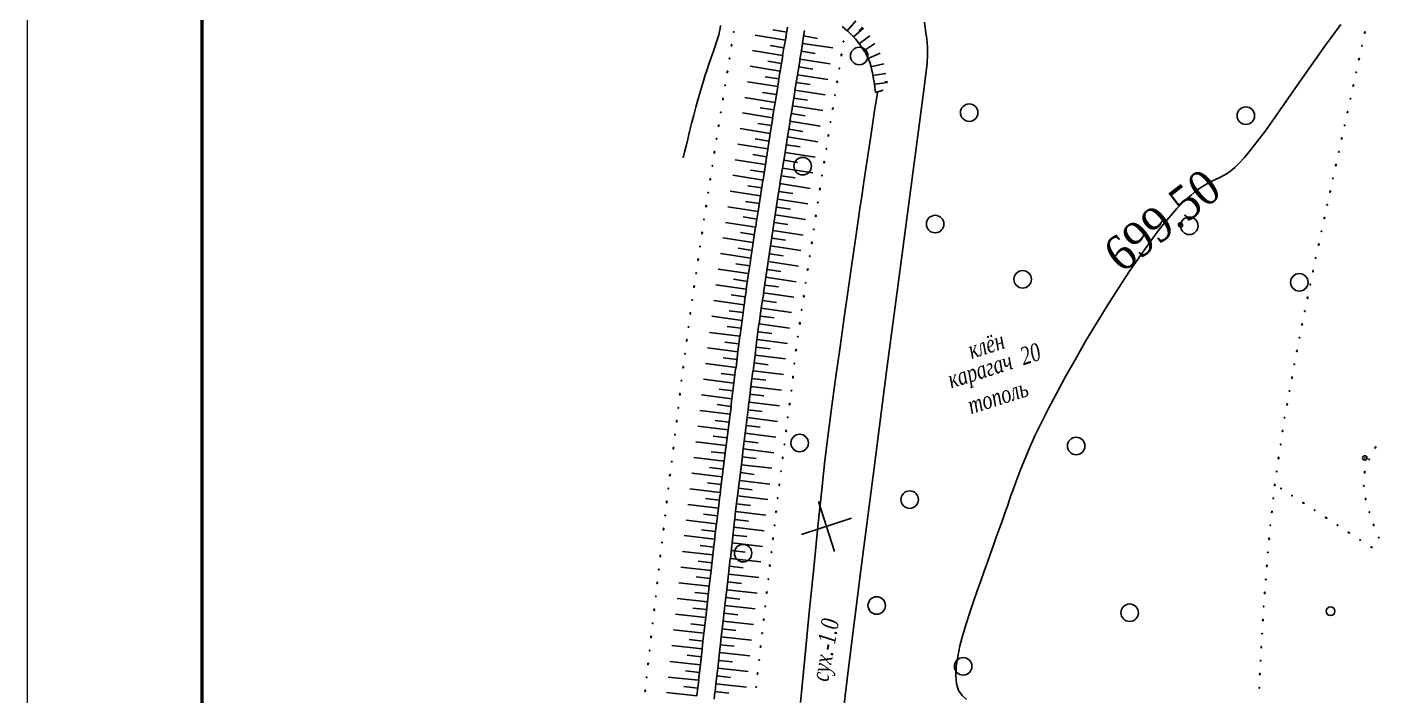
# Model space of a CAD drawing. Header units: millimetres. Extents: x 1353783 to 6492029790, y -7276956 to -512500.
# Drawn here: x 9936562 to 9952050, y -2830633 to -2822994 of the extents above; entities that cross this region are included whole.
import ezdxf

# ---------------------------------------------------------------- set-up
doc = ezdxf.new("R2010")
doc.units = ezdxf.units.MM
doc.linetypes.add('CONTI', pattern=[0])
doc.layers.get('0').update_dxf_attribs({"lineweight": 5})
doc.layers.get('Defpoints').update_dxf_attribs({"color": 255})
for name, color, linetype in [('GORIZUNKNOWN', 32, 'CONTI'), ('NAD_MГИДРОГР', 94, 'CONTI'), ('NAD_MРАСТЕНИ', 94, 'CONTI'), ('PI_DTUNKNOWN', 250, 'CONTI'), ('SETKR', 7, 'CONTI'), ('SIT_LГИДРОГР', 84, 'CONTI'), ('SIT_LГОРИЗОН', 14, 'CONTI'), ('SIT_LРЕЛЬЕФ', 7, 'CONTI'), ('USLZNРАСТЕНИ', 94, 'CONTI'), ('ZAPSKРАСТЕНИ', 94, 'CONTI'), ('РЕЛЬЕФ', 7, 'CONTI')]:
    doc.layers.add(name, color=color, linetype=linetype)
doc.layers.add('штамп', color=7, linetype='Continuous', lineweight=50)
doc.styles.add('SHRFT', font='', dxfattribs={"width": 0.75})
doc.styles.add('tandem1', font='', dxfattribs={"width": 0.9})
doc.styles.get('SHRFT').set_extended_font_data('Times New Roman Cyr', italic=True)
doc.styles.get('tandem1').set_extended_font_data('Times New Roman')

# ---------------------------------------------------------------- blocks, each defined once
blk = doc.blocks.new('BL_333')
at = {"color": 0}
for p, q in [((0, -3), (0, 3)), ((-3, 0), (3, 0))]:
    blk.add_line(p, q, dxfattribs=at)
blk = doc.blocks.new('BL_2004')
at = {"color": 0}
blk.add_circle((0, 0), 1, dxfattribs=at)
blk = doc.blocks.new('BL_2021')
at = {"color": 0}
blk.add_circle((0, 0), 0.5, dxfattribs=at)
blk = doc.blocks.new('оо')
at = {"layer": 'GORIZUNKNOWN', "color": 9, "true_color": 0xc7c8ca}
for points in [[(222673.003, -3431670.592), (222672.823, -3431670.302), (222672.723, -3431669.962), (222672.733, -3431669.562), (222672.833, -3431669.112), (222673.013, -3431668.632), (222673.263, -3431668.112), (222673.573, -3431667.572), (222673.923, -3431667.022), (222674.303, -3431666.472), (222674.703, -3431665.922), (222675.093, -3431665.382), (222675.483, -3431664.872), (222675.853, -3431664.392), (222676.203, -3431663.932), (222676.533, -3431663.502), (222676.853, -3431663.082), (222677.153, -3431662.682), (222677.453, -3431662.292), (222677.753, -3431661.902), (222678.043, -3431661.522), (222678.343, -3431661.132), (222678.633, -3431660.742), (222678.943, -3431660.332), (222679.273, -3431659.912), (222679.613, -3431659.472), (222679.983, -3431659.002), (222680.393, -3431658.512), (222680.853, -3431657.992), (222681.353, -3431657.432), (222681.913, -3431656.842), (222682.533, -3431656.202), (222683.233, -3431655.522), (222684.003, -3431654.792), (222684.833, -3431654.022), (222685.703, -3431653.232), (222686.613, -3431652.442), (222687.533, -3431651.652), (222688.453, -3431650.892), (222689.353, -3431650.162), (222690.213, -3431649.492), (222691.033, -3431648.882), (222691.773, -3431648.352), (222692.443, -3431647.922), (222693.043, -3431647.572), (222693.563, -3431647.292), (222694.023, -3431647.092), (222694.433, -3431646.932), (222694.793, -3431646.822), (222695.113, -3431646.752), (222695.403, -3431646.702), (222695.663, -3431646.672), (222695.903, -3431646.642), (222696.133, -3431646.602), (222696.363, -3431646.552), (222696.613, -3431646.472), (222696.883, -3431646.362), (222697.203, -3431646.202), (222697.583, -3431645.982), (222698.023, -3431645.702), (222698.563, -3431645.342), (222699.193, -3431644.892), (222699.933, -3431644.342), (222700.793, -3431643.692), (222701.763, -3431642.952), (222702.823, -3431642.152), (222703.963, -3431641.302), (222705.153, -3431640.432)], [(222667.043, -3431636.192), (222667.203, -3431635.912), (222667.403, -3431635.602), (222667.613, -3431635.252), (222667.843, -3431634.872), (222668.093, -3431634.472), (222668.353, -3431634.062), (222668.613, -3431633.652), (222668.883, -3431633.242), (222669.143, -3431632.852), (222669.403, -3431632.472), (222669.643, -3431632.122), (222669.883, -3431631.802), (222670.103, -3431631.502), (222670.303, -3431631.222), (222670.503, -3431630.972), (222670.683, -3431630.732), (222670.843, -3431630.512), (222670.983, -3431630.312), (222671.113, -3431630.132), (222671.213, -3431629.952), (222671.303, -3431629.802), (222671.373, -3431629.652)]]:
    blk.add_lwpolyline(points, dxfattribs=at)
at = {"layer": 'PI_DTUNKNOWN', "color": 9, "true_color": 0xc7c8ca}
blk.add_circle((222698.893, -3431664.422), 0.125, dxfattribs=at)
blk.add_point((222698.893, -3431664.422), dxfattribs=at)
at = {"layer": 'SIT_LГИДРОГР', "color": 9, "true_color": 0xc7c8ca}
for p, q in [((222682.533, -3431633.032), (222682.453, -3431633.502)), ((222682.453, -3431633.502), (222682.373, -3431633.972)), ((222682.263, -3431634.432), (222682.133, -3431634.882)), ((222682.373, -3431633.972), (222682.263, -3431634.432)), ((222681.963, -3431635.312), (222681.443, -3431636.442)), ((222682.133, -3431634.882), (222681.963, -3431635.312)), ((222678.523, -3431636.472), (222678.683, -3431636.162)), ((222678.683, -3431636.162), (222678.743, -3431636.042)), ((222677.973, -3431637.582), (222678.283, -3431636.962)), ((222678.283, -3431636.962), (222678.523, -3431636.472)), ((222681.443, -3431636.442), (222680.313, -3431638.812)), ((222677.623, -3431638.292), (222677.973, -3431637.582)), ((222677.233, -3431639.062), (222677.623, -3431638.292)), ((222676.843, -3431639.862), (222677.233, -3431639.062)), ((222680.313, -3431638.812), (222678.703, -3431642.212)), ((222676.453, -3431640.652), (222676.843, -3431639.862)), ((222676.093, -3431641.392), (222676.453, -3431640.652)), ((222675.763, -3431642.042), (222676.093, -3431641.392)), ((222675.413, -3431642.782), (222675.763, -3431642.042)), ((222678.703, -3431642.212), (222676.713, -3431646.422)), ((222674.933, -3431643.752), (222675.413, -3431642.782)), ((222674.353, -3431644.922), (222674.933, -3431643.752)), ((222673.703, -3431646.252), (222674.353, -3431644.922)), ((222673.003, -3431647.692), (222673.703, -3431646.252)), ((222676.713, -3431646.422), (222674.443, -3431651.222)), ((222672.273, -3431649.202), (222673.003, -3431647.692)), ((222671.523, -3431650.742), (222672.273, -3431649.202)), ((222670.793, -3431652.272), (222671.523, -3431650.742)), ((222674.443, -3431651.222), (222672.013, -3431656.392)), ((222670.103, -3431653.742), (222670.793, -3431652.272)), ((222669.463, -3431655.132), (222670.103, -3431653.742)), ((222668.773, -3431656.672), (222669.463, -3431655.132)), ((222672.013, -3431656.392), (222669.513, -3431661.712)), ((222667.923, -3431658.592), (222668.773, -3431656.672)), ((222666.973, -3431660.782), (222667.923, -3431658.592)), ((222665.953, -3431663.122), (222666.973, -3431660.782)), ((222669.513, -3431661.712), (222667.063, -3431666.962)), ((222664.913, -3431665.512), (222665.953, -3431663.122)), ((222663.903, -3431667.852), (222664.913, -3431665.512)), ((222667.063, -3431666.962), (222664.773, -3431671.932))]:
    blk.add_line(p, q, dxfattribs=at)
at = {"layer": 'SIT_LГОРИЗОН', "color": 9, "true_color": 0xc7c8ca}
for p, q in [((222678.093, -3431632.002), (222677.973, -3431631.832)), ((222678.203, -3431632.182), (222678.093, -3431632.002)), ((222678.183, -3431632.152), (222678.823, -3431631.762)), ((222678.303, -3431632.372), (222678.203, -3431632.182)), ((222678.413, -3431632.572), (222678.303, -3431632.372)), ((222678.423, -3431632.592), (222679.113, -3431632.302)), ((222678.823, -3431632.372), (222679.083, -3431632.232)), ((222678.493, -3431632.762), (222678.413, -3431632.572)), ((222678.573, -3431632.972), (222678.493, -3431632.762)), ((222678.613, -3431633.062), (222678.583, -3431632.972)), ((222678.643, -3431633.172), (222678.603, -3431633.052)), ((222678.613, -3431633.062), (222679.323, -3431632.812)), ((222678.703, -3431633.382), (222678.643, -3431633.172)), ((222678.763, -3431633.582), (222678.703, -3431633.382)), ((222678.743, -3431633.532), (222679.463, -3431633.322)), ((222678.813, -3431633.782), (222678.773, -3431633.582)), ((222678.833, -3431633.982), (222678.803, -3431633.782)), ((222678.833, -3431634.022), (222679.583, -3431633.952)), ((222678.853, -3431634.202), (222678.833, -3431633.982)), ((222678.833, -3431634.712), (222678.853, -3431634.522)), ((222678.843, -3431634.532), (222678.853, -3431634.452)), ((222678.843, -3431634.532), (222679.593, -3431634.592)), ((222678.853, -3431634.452), (222678.853, -3431634.202)), ((222678.743, -3431635.492), (222678.773, -3431635.242)), ((222678.773, -3431635.242), (222678.813, -3431634.982)), ((222678.803, -3431635.022), (222679.543, -3431635.142)), ((222678.813, -3431634.982), (222678.833, -3431634.712)), ((222678.653, -3431635.972), (222678.673, -3431635.862)), ((222678.653, -3431636.012), (222678.653, -3431635.972)), ((222678.653, -3431636.012), (222679.093, -3431636.012)), ((222678.673, -3431635.862), (222678.703, -3431635.702)), ((222678.703, -3431635.702), (222678.743, -3431635.492)), ((222678.733, -3431635.522), (222679.473, -3431635.662)), ((222679.343, -3431635.582), (222679.483, -3431635.602))]:
    blk.add_line(p, q, dxfattribs=at)
at = {"layer": 'SIT_LРЕЛЬЕФ', "color": 9, "true_color": 0xc7c8ca}
for p, q in [((222673.103, -3431630.772), (222674.653, -3431631.582)), ((222674.153, -3431630.802), (222674.863, -3431631.172)), ((222672.673, -3431631.572), (222674.233, -3431632.362)), ((222673.733, -3431631.602), (222674.443, -3431631.972)), ((222674.393, -3431632.062), (222674.653, -3431631.572)), ((222674.653, -3431631.582), (222674.843, -3431631.222)), ((222674.833, -3431631.222), (222674.993, -3431630.912)), ((222675.703, -3431631.682), (222675.863, -3431631.392)), ((222672.273, -3431632.382), (222673.833, -3431633.172)), ((222673.833, -3431633.172), (222674.243, -3431632.372)), ((222674.233, -3431632.362), (222674.393, -3431632.062)), ((222675.293, -3431632.522), (222675.523, -3431632.062)), ((222675.523, -3431632.052), (222675.713, -3431631.682)), ((222677.093, -3431632.832), (222675.523, -3431632.052)), ((222676.423, -3431632.042), (222675.723, -3431631.662)), ((222673.323, -3431632.412), (222674.033, -3431632.772)), ((222674.713, -3431633.672), (222675.123, -3431632.872)), ((222675.113, -3431632.862), (222675.293, -3431632.522)), ((222676.673, -3431633.652), (222675.113, -3431632.862)), ((222676.043, -3431632.822), (222675.323, -3431632.462)), ((222671.863, -3431633.182), (222673.423, -3431633.972)), ((222672.913, -3431633.212), (222673.623, -3431633.572)), ((222673.423, -3431633.972), (222673.743, -3431633.342)), ((222673.743, -3431633.342), (222673.833, -3431633.172)), ((222674.303, -3431634.462), (222674.643, -3431633.802)), ((222674.643, -3431633.802), (222674.713, -3431633.672)), ((222676.273, -3431634.462), (222674.713, -3431633.672)), ((222675.633, -3431633.632), (222674.913, -3431633.272)), ((222671.453, -3431633.992), (222673.013, -3431634.782)), ((222672.503, -3431634.022), (222673.213, -3431634.382)), ((222673.013, -3431634.782), (222673.423, -3431633.982)), ((222673.893, -3431635.272), (222674.303, -3431634.472)), ((222675.863, -3431635.252), (222674.303, -3431634.462)), ((222675.223, -3431634.422), (222674.503, -3431634.062)), ((222671.043, -3431634.782), (222672.603, -3431635.572)), ((222672.093, -3431634.812), (222672.803, -3431635.172)), ((222672.603, -3431635.572), (222672.913, -3431634.972)), ((222672.913, -3431634.972), (222673.013, -3431634.782)), ((222673.483, -3431636.072), (222673.813, -3431635.432)), ((222673.813, -3431635.432), (222673.893, -3431635.272)), ((222675.453, -3431636.062), (222673.893, -3431635.272)), ((222674.813, -3431635.232), (222674.093, -3431634.872)), ((222670.643, -3431635.592), (222672.203, -3431636.382)), ((222671.693, -3431635.622), (222672.403, -3431635.982)), ((222672.203, -3431636.382), (222672.613, -3431635.582)), ((222673.083, -3431636.882), (222673.493, -3431636.082)), ((222675.043, -3431636.862), (222673.483, -3431636.072)), ((222674.403, -3431636.032), (222673.683, -3431635.672)), ((222670.243, -3431636.392), (222671.803, -3431637.182)), ((222671.283, -3431636.422), (222671.993, -3431636.782)), ((222671.803, -3431637.182), (222671.963, -3431636.862)), ((222671.953, -3431636.862), (222672.203, -3431636.382)), ((222672.853, -3431637.322), (222673.083, -3431636.882)), ((222674.643, -3431637.672), (222673.083, -3431636.882)), ((222674.003, -3431636.842), (222673.283, -3431636.482)), ((222669.833, -3431637.202), (222671.393, -3431637.992)), ((222670.883, -3431637.232), (222671.593, -3431637.592)), ((222671.393, -3431637.992), (222671.793, -3431637.192)), ((222672.263, -3431638.482), (222672.673, -3431637.682)), ((222672.673, -3431637.682), (222672.853, -3431637.322)), ((222674.233, -3431638.472), (222672.673, -3431637.682)), ((222673.593, -3431637.642), (222672.873, -3431637.282)), ((222669.433, -3431638.002), (222670.993, -3431638.792)), ((222670.483, -3431638.032), (222671.193, -3431638.392)), ((222670.993, -3431638.792), (222671.393, -3431637.992)), ((222671.853, -3431639.282), (222672.263, -3431638.482)), ((222673.823, -3431639.272), (222672.263, -3431638.482)), ((222673.183, -3431638.442), (222672.463, -3431638.082)), ((222669.013, -3431638.822), (222670.583, -3431639.602)), ((222670.063, -3431638.842), (222670.783, -3431639.202)), ((222670.583, -3431639.602), (222670.923, -3431638.912)), ((222670.923, -3431638.912), (222670.983, -3431638.802)), ((222671.453, -3431640.092), (222671.823, -3431639.352)), ((222671.833, -3431639.352), (222671.863, -3431639.292)), ((222673.413, -3431640.072), (222671.853, -3431639.282)), ((222672.773, -3431639.242), (222672.053, -3431638.882)), ((222668.613, -3431639.632), (222670.183, -3431640.412)), ((222669.663, -3431639.652), (222670.383, -3431640.012)), ((222670.183, -3431640.412), (222670.583, -3431639.602)), ((222671.053, -3431640.902), (222671.453, -3431640.092)), ((222673.023, -3431640.872), (222671.453, -3431640.092)), ((222672.373, -3431640.042), (222671.653, -3431639.692)), ((222668.203, -3431640.442), (222669.773, -3431641.222)), ((222669.263, -3431640.452), (222669.983, -3431640.812)), ((222669.873, -3431641.022), (222670.183, -3431640.402)), ((222670.773, -3431641.462), (222671.053, -3431640.892)), ((222672.623, -3431641.682), (222671.053, -3431640.902)), ((222671.973, -3431640.852), (222671.253, -3431640.502)), ((222667.803, -3431641.242), (222669.373, -3431642.022)), ((222668.853, -3431641.262), (222669.573, -3431641.622)), ((222669.373, -3431642.022), (222669.773, -3431641.212)), ((222669.773, -3431641.222), (222669.873, -3431641.022)), ((222670.653, -3431641.712), (222670.773, -3431641.462)), ((222671.573, -3431641.652), (222670.853, -3431641.302)), ((222667.403, -3431642.052), (222668.973, -3431642.832)), ((222668.453, -3431642.072), (222669.173, -3431642.432)), ((222668.973, -3431642.832), (222669.373, -3431642.022)), ((222670.253, -3431642.512), (222670.653, -3431641.702)), ((222671.173, -3431642.462), (222670.453, -3431642.112)), ((222672.223, -3431642.492), (222670.653, -3431641.712)), ((222667.003, -3431642.862), (222668.573, -3431643.632)), ((222668.053, -3431642.872), (222668.773, -3431643.232)), ((222668.573, -3431643.632), (222668.833, -3431643.112)), ((222668.833, -3431643.112), (222668.973, -3431642.822)), ((222669.853, -3431643.322), (222670.253, -3431642.512)), ((222670.773, -3431643.272), (222670.053, -3431642.922)), ((222671.823, -3431643.292), (222670.253, -3431642.512)), ((222666.603, -3431643.662), (222668.173, -3431644.432)), ((222667.653, -3431643.672), (222668.373, -3431644.032)), ((222668.173, -3431644.432), (222668.573, -3431643.622)), ((222669.453, -3431644.132), (222669.743, -3431643.552)), ((222670.373, -3431644.082), (222669.653, -3431643.732)), ((222669.733, -3431643.552), (222669.853, -3431643.312)), ((222671.423, -3431644.102), (222669.853, -3431643.322)), ((222666.213, -3431644.492), (222667.793, -3431645.252)), ((222667.263, -3431644.482), (222667.983, -3431644.842)), ((222667.873, -3431645.072), (222668.183, -3431644.432)), ((222669.053, -3431644.932), (222669.453, -3431644.122)), ((222669.973, -3431644.882), (222669.253, -3431644.532)), ((222671.023, -3431644.902), (222669.453, -3431644.132)), ((222665.823, -3431645.302), (222667.403, -3431646.062)), ((222666.873, -3431645.312), (222667.593, -3431645.652)), ((222667.403, -3431646.062), (222667.793, -3431645.252)), ((222667.793, -3431645.252), (222667.883, -3431645.072)), ((222668.663, -3431645.732), (222668.773, -3431645.512)), ((222668.773, -3431645.512), (222669.063, -3431644.932)), ((222669.583, -3431645.692), (222668.863, -3431645.342)), ((222670.623, -3431645.702), (222669.053, -3431644.932)), ((222665.423, -3431646.142), (222667.013, -3431646.882)), ((222666.483, -3431646.122), (222667.203, -3431646.462)), ((222667.033, -3431646.822), (222667.403, -3431646.062)), ((222668.273, -3431646.542), (222668.663, -3431645.732)), ((222669.193, -3431646.482), (222668.473, -3431646.142)), ((222670.233, -3431646.492), (222668.663, -3431645.732)), ((222665.043, -3431646.952), (222666.633, -3431647.692)), ((222666.093, -3431646.942), (222666.823, -3431647.282)), ((222666.633, -3431647.692), (222667.013, -3431646.872)), ((222667.013, -3431646.882), (222667.043, -3431646.822)), ((222667.923, -3431647.242), (222668.263, -3431646.542)), ((222668.793, -3431647.292), (222668.073, -3431646.952)), ((222669.843, -3431647.302), (222668.273, -3431646.542)), ((222664.663, -3431647.772), (222666.253, -3431648.512)), ((222665.713, -3431647.762), (222666.443, -3431648.102)), ((222666.253, -3431648.512), (222666.633, -3431647.692)), ((222667.503, -3431648.172), (222667.883, -3431647.352)), ((222668.423, -3431648.102), (222667.693, -3431647.762)), ((222667.883, -3431647.362), (222667.933, -3431647.242)), ((222669.473, -3431648.102), (222667.883, -3431647.362)), ((222664.273, -3431648.582), (222665.863, -3431649.322)), ((222665.333, -3431648.572), (222666.053, -3431648.912)), ((222665.863, -3431649.322), (222666.203, -3431648.582)), ((222666.213, -3431648.582), (222666.253, -3431648.502)), ((222667.123, -3431648.992), (222667.503, -3431648.172)), ((222668.043, -3431648.922), (222667.313, -3431648.582)), ((222669.093, -3431648.912), (222667.503, -3431648.172)), ((222663.893, -3431649.402), (222665.483, -3431650.142)), ((222664.953, -3431649.392), (222665.673, -3431649.732)), ((222665.483, -3431650.142), (222665.863, -3431649.322)), ((222666.733, -3431649.802), (222667.103, -3431649.002)), ((222667.653, -3431649.732), (222666.923, -3431649.392)), ((222667.113, -3431649.002), (222667.123, -3431648.982)), ((222668.713, -3431649.732), (222667.123, -3431648.992)), ((222665.273, -3431650.592), (222665.483, -3431650.132)), ((222666.353, -3431650.622), (222666.733, -3431649.802)), ((222668.323, -3431650.542), (222666.733, -3431649.802)), ((222663.523, -3431650.212), (222665.113, -3431650.952)), ((222664.573, -3431650.202), (222665.293, -3431650.542)), ((222664.733, -3431651.772), (222665.113, -3431650.952)), ((222665.113, -3431650.952), (222665.283, -3431650.592)), ((222666.173, -3431651.012), (222666.353, -3431650.612)), ((222667.943, -3431651.362), (222666.353, -3431650.622)), ((222667.273, -3431650.552), (222666.543, -3431650.212)), ((222663.143, -3431651.032), (222664.733, -3431651.772)), ((222664.193, -3431651.032), (222664.923, -3431651.362)), ((222665.603, -3431652.252), (222665.983, -3431651.432)), ((222665.983, -3431651.432), (222666.173, -3431651.012)), ((222667.573, -3431652.172), (222665.983, -3431651.432)), ((222666.903, -3431651.362), (222666.173, -3431651.022)), ((222662.763, -3431651.852), (222664.353, -3431652.592)), ((222663.813, -3431651.852), (222664.543, -3431652.182)), ((222664.353, -3431652.592), (222664.733, -3431651.772)), ((222665.223, -3431653.072), (222665.603, -3431652.252)), ((222667.193, -3431652.992), (222665.603, -3431652.252)), ((222666.523, -3431652.182), (222665.793, -3431651.842)), ((222662.383, -3431652.672), (222663.973, -3431653.402)), ((222663.433, -3431652.662), (222664.163, -3431652.992)), ((222663.973, -3431653.402), (222664.243, -3431652.812)), ((222664.243, -3431652.812), (222664.353, -3431652.582)), ((222664.843, -3431653.892), (222665.143, -3431653.232)), ((222665.143, -3431653.232), (222665.223, -3431653.062)), ((222666.813, -3431653.812), (222665.223, -3431653.072)), ((222666.143, -3431653.002), (222665.413, -3431652.662)), ((222662.003, -3431653.492), (222663.593, -3431654.222)), ((222663.053, -3431653.482), (222663.783, -3431653.812)), ((222663.593, -3431654.222), (222663.973, -3431653.402)), ((222664.463, -3431654.712), (222664.843, -3431653.892)), ((222666.433, -3431654.622), (222664.843, -3431653.892)), ((222665.753, -3431653.822), (222665.033, -3431653.482)), ((222661.623, -3431654.302), (222663.213, -3431655.032)), ((222662.673, -3431654.292), (222663.403, -3431654.622)), ((222663.213, -3431655.032), (222663.593, -3431654.212)), ((222664.083, -3431655.522), (222664.463, -3431654.702)), ((222666.053, -3431655.442), (222664.463, -3431654.712)), ((222665.373, -3431654.642), (222664.653, -3431654.302)), ((222661.243, -3431655.122), (222662.833, -3431655.852)), ((222662.293, -3431655.112), (222663.023, -3431655.442)), ((222662.833, -3431655.852), (222663.133, -3431655.202)), ((222663.143, -3431655.202), (222663.223, -3431655.032)), ((222664.043, -3431655.622), (222664.093, -3431655.522)), ((222665.673, -3431656.252), (222664.083, -3431655.522)), ((222664.993, -3431655.452), (222664.273, -3431655.112)), ((222660.873, -3431655.942), (222662.463, -3431656.672)), ((222661.923, -3431655.932), (222662.653, -3431656.262)), ((222662.463, -3431656.672), (222662.843, -3431655.852)), ((222663.343, -3431657.162), (222663.713, -3431656.342)), ((222663.713, -3431656.342), (222664.043, -3431655.622)), ((222665.303, -3431657.062), (222663.713, -3431656.342)), ((222664.623, -3431656.262), (222663.903, -3431655.932)), ((222660.493, -3431656.752), (222662.083, -3431657.482)), ((222661.543, -3431656.742), (222662.273, -3431657.072)), ((222662.083, -3431657.482), (222662.463, -3431656.662)), ((222662.973, -3431657.982), (222663.343, -3431657.162)), ((222664.933, -3431657.882), (222663.343, -3431657.162)), ((222664.253, -3431657.082), (222663.533, -3431656.752)), ((222660.133, -3431657.582), (222661.723, -3431658.302)), ((222661.183, -3431657.562), (222661.913, -3431657.892)), ((222661.723, -3431658.302), (222661.993, -3431657.702)), ((222661.993, -3431657.702), (222662.093, -3431657.482)), ((222663.883, -3431657.902), (222663.163, -3431657.572)), ((222659.753, -3431658.402), (222661.343, -3431659.122)), ((222660.803, -3431658.382), (222661.533, -3431658.712)), ((222661.343, -3431659.122), (222661.713, -3431658.302)), ((222662.613, -3431658.802), (222662.923, -3431658.122)), ((222663.523, -3431658.722), (222662.803, -3431658.392)), ((222662.913, -3431658.122), (222662.973, -3431657.982)), ((222664.563, -3431658.702), (222662.973, -3431657.982)), ((222659.383, -3431659.222), (222660.973, -3431659.942)), ((222660.433, -3431659.202), (222661.163, -3431659.532)), ((222660.973, -3431659.942), (222661.343, -3431659.122)), ((222662.233, -3431659.622), (222662.603, -3431658.802)), ((222663.143, -3431659.542), (222662.423, -3431659.212)), ((222664.203, -3431659.522), (222662.613, -3431658.802)), ((222659.023, -3431660.042), (222660.613, -3431660.762)), ((222660.073, -3431660.022), (222660.803, -3431660.352)), ((222660.613, -3431660.762), (222660.833, -3431660.262)), ((222660.833, -3431660.262), (222660.973, -3431659.942)), ((222661.863, -3431660.442), (222662.233, -3431659.622)), ((222662.773, -3431660.362), (222662.053, -3431660.032)), ((222663.823, -3431660.342), (222662.233, -3431659.622)), ((222658.653, -3431660.862), (222660.243, -3431661.582)), ((222659.703, -3431660.842), (222660.433, -3431661.172)), ((222660.243, -3431661.582), (222660.613, -3431660.762)), ((222661.493, -3431661.262), (222661.753, -3431660.682)), ((222662.403, -3431661.182), (222661.683, -3431660.852)), ((222661.753, -3431660.682), (222661.863, -3431660.442)), ((222663.453, -3431661.162), (222661.863, -3431660.442)), ((222658.273, -3431661.682), (222659.863, -3431662.402)), ((222659.323, -3431661.662), (222660.053, -3431661.992)), ((222659.863, -3431662.402), (222660.233, -3431661.582)), ((222661.123, -3431662.082), (222661.493, -3431661.262)), ((222662.033, -3431662.002), (222661.313, -3431661.672)), ((222663.083, -3431661.982), (222661.493, -3431661.262)), ((222657.893, -3431662.512), (222659.493, -3431663.222)), ((222658.953, -3431662.482), (222659.683, -3431662.812)), ((222659.663, -3431662.842), (222659.863, -3431662.402)), ((222660.743, -3431662.902), (222661.113, -3431662.082)), ((222661.653, -3431662.822), (222660.933, -3431662.492)), ((222662.713, -3431662.802), (222661.123, -3431662.082)), ((222657.523, -3431663.342), (222659.123, -3431664.052)), ((222658.573, -3431663.312), (222659.303, -3431663.642)), ((222659.123, -3431664.052), (222659.493, -3431663.232)), ((222659.493, -3431663.222), (222659.663, -3431662.842)), ((222660.373, -3431663.722), (222660.583, -3431663.262)), ((222661.283, -3431663.642), (222660.553, -3431663.312)), ((222660.583, -3431663.262), (222660.743, -3431662.902)), ((222662.333, -3431663.622), (222660.743, -3431662.902)), ((222658.203, -3431664.132), (222658.933, -3431664.462)), ((222658.753, -3431664.872), (222659.123, -3431664.052)), ((222660.003, -3431664.542), (222660.373, -3431663.722)), ((222660.913, -3431664.462), (222660.183, -3431664.132)), ((222661.973, -3431664.442), (222660.373, -3431663.722)), ((222657.153, -3431664.162), (222658.753, -3431664.872)), ((222658.523, -3431665.392), (222658.763, -3431664.872)), ((222659.633, -3431665.362), (222660.003, -3431664.542)), ((222661.603, -3431665.262), (222660.003, -3431664.542)), ((222656.783, -3431664.972), (222658.383, -3431665.682)), ((222657.843, -3431664.952), (222658.573, -3431665.282)), ((222658.383, -3431665.682), (222658.513, -3431665.392)), ((222659.443, -3431665.792), (222659.633, -3431665.362)), ((222661.233, -3431666.082), (222659.633, -3431665.362)), ((222660.543, -3431665.282), (222659.813, -3431664.952)), ((222659.263, -3431666.172), (222659.433, -3431665.792)), ((222660.173, -3431666.102), (222659.443, -3431665.772))]:
    blk.add_line(p, q, dxfattribs=at)
for centre in [(222671.993, -3431630.232), (222671.293, -3431631.602), (222671.623, -3431630.932), (222671.653, -3431630.892), (222670.923, -3431632.312), (222670.953, -3431632.272), (222670.583, -3431632.982), (222677.793, -3431632.672), (222670.223, -3431633.702), (222670.243, -3431633.662), (222677.433, -3431633.392), (222677.453, -3431633.342), (222669.883, -3431634.372), (222677.093, -3431634.062), (222669.513, -3431635.082), (222669.543, -3431635.042), (222676.393, -3431635.442), (222676.733, -3431634.772), (222676.753, -3431634.732), (222669.183, -3431635.742), (222676.023, -3431636.152), (222676.053, -3431636.112), (222668.823, -3431636.462), (222668.843, -3431636.412), (222675.683, -3431636.822), (222668.143, -3431637.812), (222668.483, -3431637.132), (222675.323, -3431637.532), (222675.343, -3431637.492), (222667.783, -3431638.522), (222668.123, -3431637.852), (222674.983, -3431638.202), (222667.433, -3431639.242), (222667.453, -3431639.192), (222674.623, -3431638.912), (222674.643, -3431638.872), (222667.093, -3431639.912), (222674.283, -3431639.582), (222666.743, -3431640.632), (222666.763, -3431640.582), (222673.923, -3431640.302), (222673.943, -3431640.252), (222666.403, -3431641.302), (222673.233, -3431641.692), (222673.253, -3431641.642), (222673.583, -3431640.972), (222706.303, -3431641.312), (222706.343, -3431641.272), (222666.053, -3431642.012), (222666.083, -3431641.962), (222672.893, -3431642.362), (222705.933, -3431641.962), (222665.723, -3431642.692), (222672.543, -3431643.082), (222672.563, -3431643.032), (222705.523, -3431642.652), (222705.553, -3431642.612), (222665.373, -3431643.402), (222665.393, -3431643.362), (222672.213, -3431643.752), (222704.753, -3431643.992), (222704.773, -3431643.952), (222705.153, -3431643.302), (222664.713, -3431644.752), (222665.043, -3431644.082), (222671.843, -3431644.462), (222671.873, -3431644.422), (222704.383, -3431644.642), (222664.373, -3431645.482), (222664.703, -3431644.802), (222671.523, -3431645.132), (222703.983, -3431645.332), (222704.003, -3431645.302), (222664.033, -3431646.202), (222664.053, -3431646.152), (222671.173, -3431645.852), (222671.193, -3431645.802), (222703.603, -3431645.982), (222663.713, -3431646.882), (222670.833, -3431646.532), (222703.203, -3431646.672), (222703.223, -3431646.632), (222663.373, -3431647.602), (222663.393, -3431647.562), (222670.483, -3431647.252), (222670.503, -3431647.202), (222702.823, -3431647.322), (222663.053, -3431648.282), (222669.803, -3431648.642), (222669.833, -3431648.592), (222670.153, -3431647.922), (222702.043, -3431648.662), (222702.423, -3431648.012), (222702.443, -3431647.972), (222662.723, -3431649.012), (222662.733, -3431648.962), (222669.493, -3431649.322), (222701.643, -3431649.352), (222701.673, -3431649.312), (222662.403, -3431649.702), (222669.173, -3431650.062), (222669.193, -3431650.012), (222701.263, -3431650.002), (222662.073, -3431650.422), (222662.093, -3431650.382), (222668.863, -3431650.742), (222700.873, -3431650.692), (222700.893, -3431650.652), (222661.753, -3431651.102), (222668.513, -3431651.462), (222668.543, -3431651.422), (222700.493, -3431651.342), (222661.113, -3431652.512), (222661.423, -3431651.832), (222661.443, -3431651.782), (222668.193, -3431652.132), (222700.093, -3431652.042), (222700.123, -3431651.992), (222660.763, -3431653.232), (222660.793, -3431653.192), (222667.863, -3431652.862), (222667.873, -3431652.812), (222699.713, -3431652.692), (222660.453, -3431653.912), (222667.543, -3431653.542), (222698.953, -3431654.042), (222699.323, -3431653.382), (222699.343, -3431653.342), (222660.123, -3431654.642), (222660.143, -3431654.592), (222667.203, -3431654.262), (222667.213, -3431654.222), (222698.563, -3431654.732), (222698.583, -3431654.692), (222659.813, -3431655.322), (222666.573, -3431655.622), (222666.883, -3431654.942), (222698.193, -3431655.392), (222659.473, -3431656.052), (222659.503, -3431656.002), (222666.233, -3431656.352), (222666.553, -3431655.672), (222697.803, -3431656.082), (222697.823, -3431656.042), (222659.163, -3431656.732), (222665.903, -3431657.082), (222665.923, -3431657.042), (222697.433, -3431656.742), (222658.833, -3431657.462), (222658.853, -3431657.412), (222665.593, -3431657.772), (222697.053, -3431657.442), (222697.073, -3431657.402), (222658.523, -3431658.152), (222665.263, -3431658.492), (222665.283, -3431658.452), (222696.693, -3431658.102), (222658.193, -3431658.872), (222658.213, -3431658.832), (222664.953, -3431659.172), (222695.963, -3431659.472), (222696.323, -3431658.812), (222696.343, -3431658.762), (222657.553, -3431660.282), (222657.583, -3431660.242), (222657.893, -3431659.562), (222664.623, -3431659.902), (222664.643, -3431659.852), (222695.583, -3431660.172), (222695.613, -3431660.132), (222657.243, -3431660.972), (222664.313, -3431660.592), (222695.223, -3431660.832), (222695.223, -3431660.832), (222656.913, -3431661.702), (222656.933, -3431661.652), (222663.983, -3431661.312), (222664.003, -3431661.272), (222694.873, -3431661.542), (222694.893, -3431661.502), (222656.613, -3431662.392), (222663.673, -3431662.012), (222694.543, -3431662.222), (222656.273, -3431663.112), (222656.303, -3431663.072), (222663.343, -3431662.732), (222663.363, -3431662.692), (222694.183, -3431662.942), (222694.213, -3431662.892), (222655.973, -3431663.802), (222662.703, -3431664.142), (222662.723, -3431664.102), (222663.033, -3431663.422), (222693.853, -3431663.622), (222699.633, -3431664.052), (222699.673, -3431664.022), (222655.653, -3431664.522), (222655.673, -3431664.482), (222662.403, -3431664.822), (222693.513, -3431664.342), (222693.523, -3431664.292), (222693.793, -3431664.622), (222699.103, -3431664.572), (222662.063, -3431665.552), (222662.093, -3431665.502), (222693.203, -3431665.022), (222694.273, -3431665.202), (222698.623, -3431665.222), (222698.653, -3431665.172), (222661.763, -3431666.242), (222692.573, -3431666.432), (222692.883, -3431665.752), (222692.903, -3431665.712), (222694.743, -3431665.782), (222694.783, -3431665.812), (222695.253, -3431666.392), (222698.353, -3431665.922), (222692.263, -3431667.172), (222692.273, -3431667.122), (222695.723, -3431666.982), (222695.763, -3431667.022), (222698.213, -3431666.692), (222698.223, -3431666.652), (222691.963, -3431667.862), (222696.233, -3431667.602), (222698.193, -3431667.452), (222691.663, -3431668.602), (222691.683, -3431668.552), (222696.703, -3431668.182), (222696.733, -3431668.222), (222697.203, -3431668.802), (222698.203, -3431668.202), (222698.203, -3431668.242), (222691.383, -3431669.302), (222697.683, -3431669.382), (222697.713, -3431669.412), (222698.263, -3431669.002), (222691.073, -3431670.032), (222691.103, -3431669.992), (222690.793, -3431670.732), (222690.503, -3431671.482), (222690.523, -3431671.432), (222690.233, -3431672.182), (222689.953, -3431672.922), (222689.963, -3431672.882), (222689.683, -3431673.622), (222689.393, -3431674.372), (222689.413, -3431674.322), (222689.133, -3431675.082)]:
    blk.add_circle(centre, 0.02, dxfattribs=at)
at = {"layer": 'SETKR', "color": 9, "true_color": 0xc7c8ca, "xscale": 0.5000000000000001, "yscale": 0.5000000000000001, "zscale": 0.5000000000000001}
blk.add_blockref('BL_333', (222668.393, -3431658.732), dxfattribs=at)
at = {"layer": 'USLZNРАСТЕНИ', "color": 9, "true_color": 0xc7c8ca, "xscale": 0.5000000000000001, "yscale": 0.5000000000000001, "zscale": 0.5000000000000001}
blk.add_blockref('BL_2021', (222694.353, -3431672.162), dxfattribs=at)
at = {"layer": 'ZAPSKРАСТЕНИ', "color": 9, "true_color": 0xc7c8ca, "xscale": 0.5000000000000001, "yscale": 0.5000000000000001, "zscale": 0.5000000000000001}
for p in [(222678.393, -3431633.732), (222673.393, -3431638.732), (222683.393, -3431638.732), (222679.591, -3431644.197), (222698.393, -3431643.732), (222683.393, -3431648.732), (222693.393, -3431648.732), (222668.393, -3431653.732), (222698.393, -3431653.732), (222663.393, -3431658.732), (222673.393, -3431658.732), (222683.393, -3431658.732), (222669.752, -3431663.917), (222673.393, -3431668.732), (222683.393, -3431668.732)]:
    blk.add_blockref('BL_2004', p, dxfattribs=at)
at = {"layer": 'NAD_MГИДРОГР', "color": 9, "true_color": 0xc7c8ca, "style": 'SHRFT', "width": 0.75}
blk.add_text('сух.-1.0', height=1, rotation=62.00001, dxfattribs=at).set_placement((222665.763, -3431667.242))
at = {"layer": 'NAD_MРАСТЕНИ', "color": 9, "true_color": 0xc7c8ca, "style": 'SHRFT', "width": 0.75}
for s, p in [('клён', (222679.213, -3431652.172)), ('карагач  20', (222677.593, -3431653.422)), ('тополь', (222678.223, -3431655.172))]:
    blk.add_text(s, height=1, dxfattribs=at).set_placement(p)

msp = doc.modelspace()

# ---------------------------------------------------------------- linework, layer by layer
at = {"layer": 'штамп', "linetype": 'Continuous', "lineweight": 18}
msp.add_lwpolyline([(10055462, -2780831), (9936562, -2780831), (9936562, -2864931), (10055462, -2864931)], close=True, dxfattribs=at)
at = {"layer": 'штамп', "linetype": 'Continuous', "lineweight": 50}
msp.add_lwpolyline([(9938562, -2781331), (10054962, -2781331), (10054962, -2864431), (9938562, -2864431)], close=True, dxfattribs=at)

# ---------------------------------------------------------------- block references
at = {"layer": 'РЕЛЬЕФ', "color": 240, "lineweight": 30, "true_color": 0xed1f24, "xscale": 200.0000000000001, "yscale": 200.0000000000001, "zscale": 200.0000000000001, "rotation": 17.80578495452471}
msp.add_blockref('оо', (-242329121, 637008728), dxfattribs=at)

# ---------------------------------------------------------------- texts
at = {"layer": 'Defpoints', "color": 252, "true_color": 0x939598, "insert": (9949539, -2825205), "char_height": 396, "width": 748, "attachment_point": 5, "rotation": 37.91, "style": 'tandem1'}
msp.add_mtext('699.50', dxfattribs=at)

doc.saveas('drawing.dxf')
